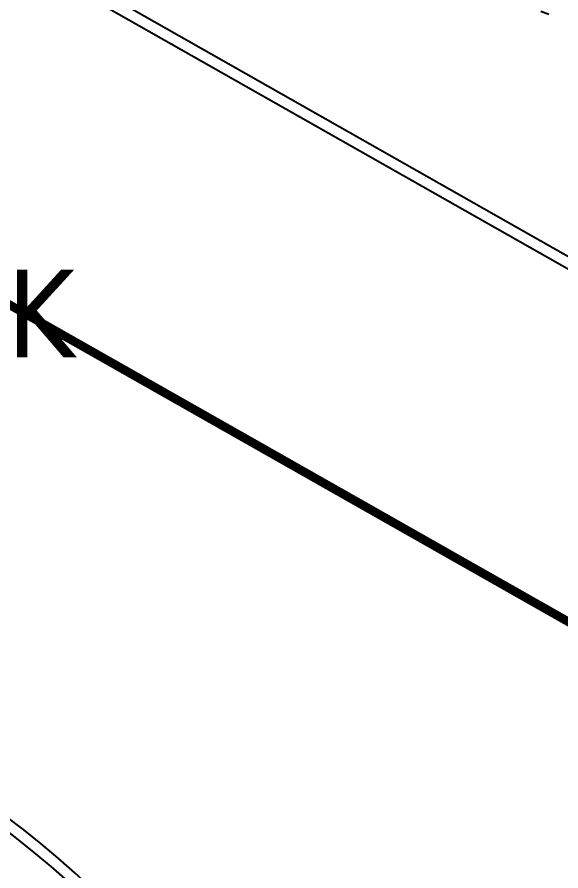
# Model space of a CAD drawing. Extents: x 421500 to 422711, y 436000 to 437000.
# Drawn here: x 421940.81 to 421947.02, y 436529.95 to 436539.7 of the extents above; entities that cross this region are included whole.
import ezdxf

# ---------------------------------------------------------------- set-up
doc = ezdxf.new("R2010")
doc.units = 0
doc.linetypes.add('1004', pattern=[6, 4, -2])
doc.linetypes.add('XREF UTC_716709_AJB_1b$0$DASHDOT1', pattern=[2, 1, -0.5, 0, -0.5])
for name, color, linetype in [('Lines', 1, 'Continuous'), ('Pr-Kerb', 2, 'Continuous'), ('Pr-KerbEdge', 8, 'Continuous'), ('XREF UTC_716709_AJB_1b$0$du-UTCDUCT-F1', 42, 'XREF UTC_716709_AJB_1b$0$DASHDOT1'), ('XREF UTC_716709_AJB_1b$0$phases', 6, 'Continuous')]:
    doc.layers.add(name, color=color, linetype=linetype)
doc.styles.add('XREF UTC_716709_AJB_1b$0$KTS_TAHOMA', font='tahoma.ttf')

msp = doc.modelspace()

# ---------------------------------------------------------------- linework, layer by layer
at = {"layer": 'Lines', "linetype": '1004', "const_width": 0.1, "flags": 128}
msp.add_lwpolyline([(421936.7035, 436538.6966), (421950.7048, 436530.7558)], dxfattribs=at)
at = {"layer": 'Pr-Kerb'}
msp.add_line((421951.4015, 436534.3843), (421930.1417, 436546.4419), dxfattribs=at)
at = {"layer": 'Pr-Kerb', "flags": 128}
msp.add_lwpolyline([(421930.8862, 436496.0741, 0.3966), (421934.9182, 436496.8829), (421939.5853, 436503.4523, 0.083402), (421942.764, 436510.0113), (421944.9898, 436517.6125, 0.348047), (421939.3934, 436531.4229), (421913.7423, 436545.9709)], format="xyb", dxfattribs=at)
at = {"layer": 'Pr-KerbEdge', "flags": 128}
for points in [[(421978.9064, 436558.6562, 0.160531), (421952.2385, 436534.598, -0.41347), (421951.5916, 436534.4202), (421951.4632, 436534.4931), (421930.2033, 436546.5506, 0.001641), (421930.0882, 436546.6154, -0.837538), (421930.3939, 436547.4993, 0.204085), (421957.0924, 436554.2037), (421960.5196, 436556.8019), (421963.5425, 436558.434), (421966.5204, 436559.5067)], [(421930.9523, 436496.1802, 0.3966), (421934.8163, 436496.9553), (421939.4834, 436503.5247, 0.083402), (421942.6441, 436510.0464), (421944.8699, 436517.6477, 0.348047), (421939.3317, 436531.3141), (421913.6807, 436545.8621)]]:
    msp.add_lwpolyline(points, format="xyb", dxfattribs=at)
at = {"layer": 'XREF UTC_716709_AJB_1b$0$du-UTCDUCT-F1', "flags": 128}
msp.add_lwpolyline([(421952.2092, 436537.6899), (421936.8644, 436543.5614)], dxfattribs=at)

# ---------------------------------------------------------------- texts
at = {"layer": 'XREF UTC_716709_AJB_1b$0$phases', "style": 'XREF UTC_716709_AJB_1b$0$KTS_TAHOMA'}
msp.add_text('K', height=1, dxfattribs=at).set_placement((421940.6983, 436535.8149))

doc.saveas('drawing.dxf')
